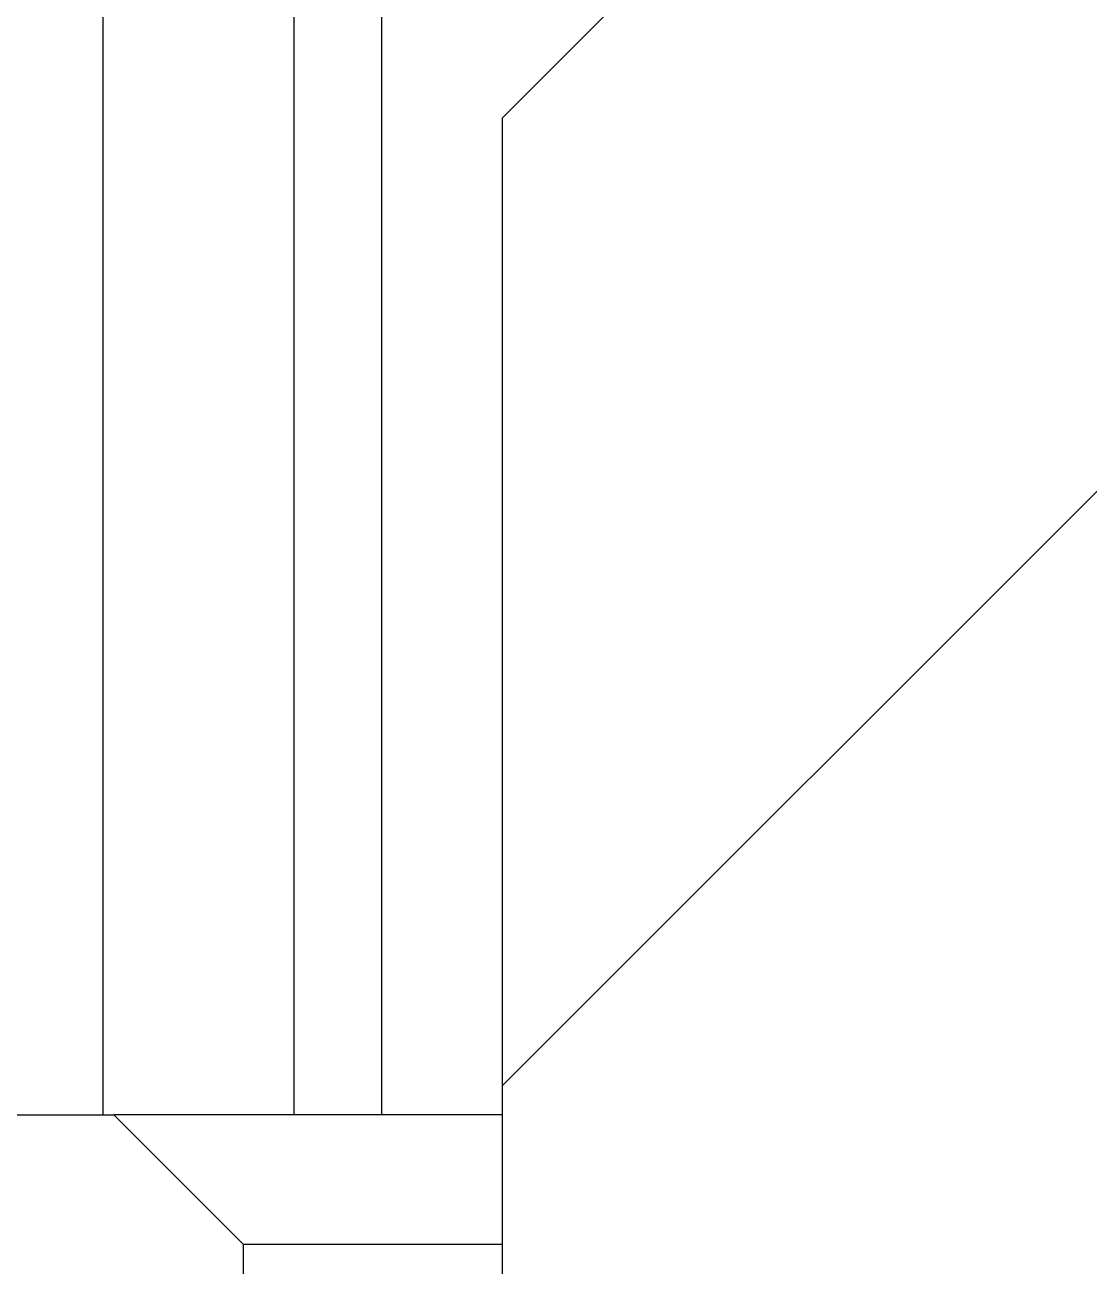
# Model space of a CAD drawing. Header units: millimetres. Extents: x 0 to 279, y 0 to 216.
# Drawn here: x 233.264 to 233.948, y 94.261 to 95.06 of the extents above; entities that cross this region are included whole.
import ezdxf

# ---------------------------------------------------------------- set-up
doc = ezdxf.new("R2010")
doc.units = ezdxf.units.MM
doc.layers.add('TITLE_BLOCK_TEXT', color=8, linetype='Continuous')

msp = doc.modelspace()

# ---------------------------------------------------------------- hatches: boundary and pattern name
at = {"layer": 'TITLE_BLOCK_TEXT', "linetype": 'Continuous', "lineweight": 18}
h = msp.add_hatch(dxfattribs=at)
h.set_pattern_fill('ANSI32', color=256, style=0)
h.paths.add_polyline_path([(234.40441, 94.74976), (234.48774, 94.79787), (234.48774, 94.86832), (234.40441, 94.91643), (234.48774, 94.96454), (234.48774, 94.99976), (234.40441, 95.08309), (233.65441, 95.08309), (233.57107, 94.99976), (233.57107, 93.99976), (233.65441, 93.91643), (234.02941, 93.91643), (234.02941, 93.79976), (234.07941, 93.74976), (234.40441, 93.74976), (234.48774, 93.83309), (234.48774, 93.86832), (234.40441, 93.91643), (234.48774, 93.96454), (234.48774, 94.03498), (234.40441, 94.08309), (234.48774, 94.13121), (234.48774, 94.20165), (234.40441, 94.24976), (234.48774, 94.29787), (234.48774, 94.36832), (234.40441, 94.41643), (234.48774, 94.46454), (234.48774, 94.53498), (234.40441, 94.58309), (234.48774, 94.63121), (234.48774, 94.70165)], flags=0)
h = msp.add_hatch(dxfattribs=at)
h.set_pattern_fill('ANSI32', color=256, style=0)
h.paths.add_polyline_path([(233.32107, 94.35809), (232.62107, 94.35809), (232.57107, 94.30809), (232.57107, 93.54976), (232.62107, 93.49976), (233.07107, 93.49976), (233.07107, 92.91643), (233.15441, 92.83309), (233.32107, 92.83309), (233.40441, 92.91643), (233.40441, 94.27476)], flags=0)

# ---------------------------------------------------------------- linework, layer by layer
at = {"color": 8, "linetype": 'Continuous', "lineweight": 25}
msp.add_line((233.31393, 95.76643), (233.31393, 94.35809), dxfattribs=at)
at = {"color": 7, "linetype": 'Continuous', "lineweight": 25}
for p, q in [((233.43681, 95.76643), (233.43681, 94.35809)), ((233.49316, 95.76643), (233.49316, 94.35809)), ((233.57107, 94.99976), (233.65441, 95.08309)), ((233.57107, 93.99976), (233.57107, 94.99976)), ((232.62107, 94.35809), (233.32107, 94.35809)), ((233.40441, 94.27476), (233.32107, 94.35809)), ((233.57107, 94.35809), (233.32107, 94.35809)), ((233.57107, 94.27476), (233.40441, 94.27476)), ((233.40441, 92.91643), (233.40441, 94.27476))]:
    msp.add_line(p, q, dxfattribs=at)

doc.saveas('drawing.dxf')
